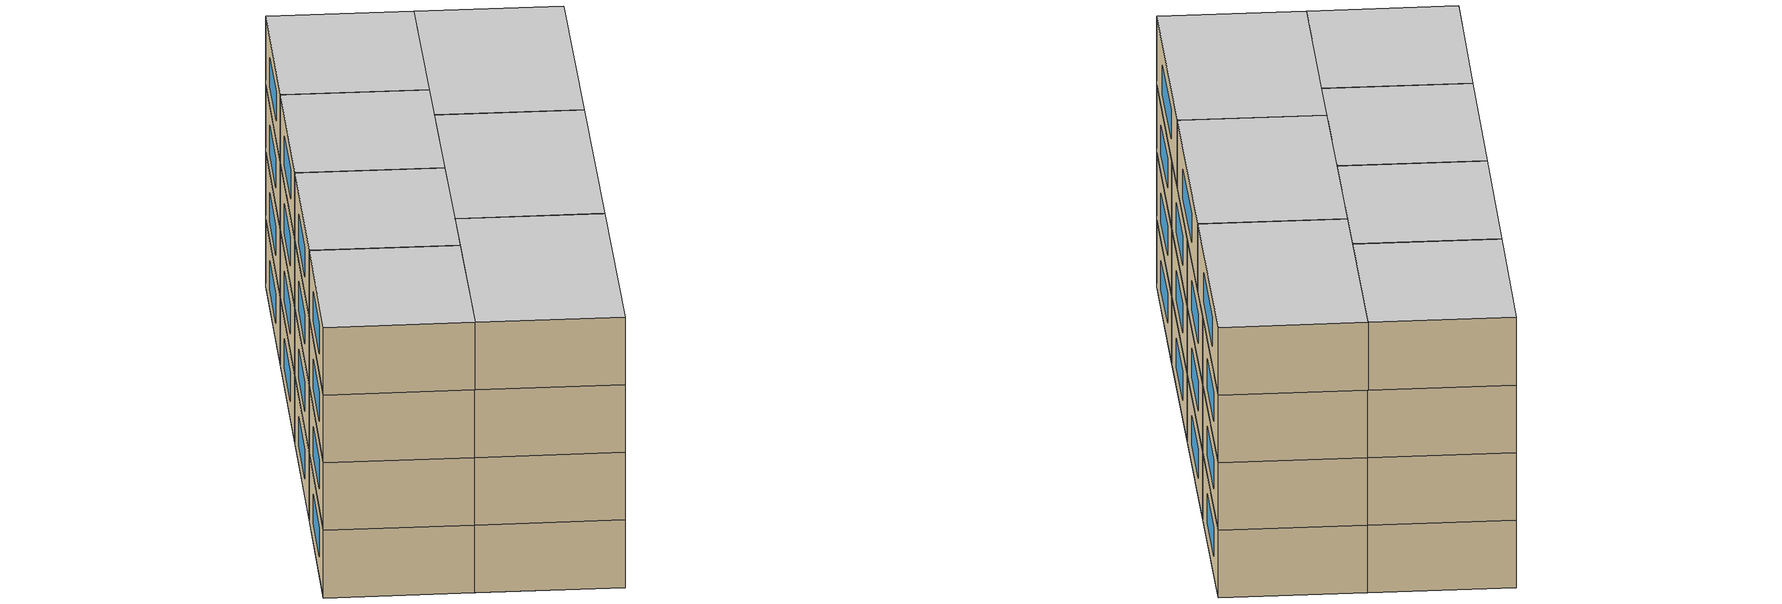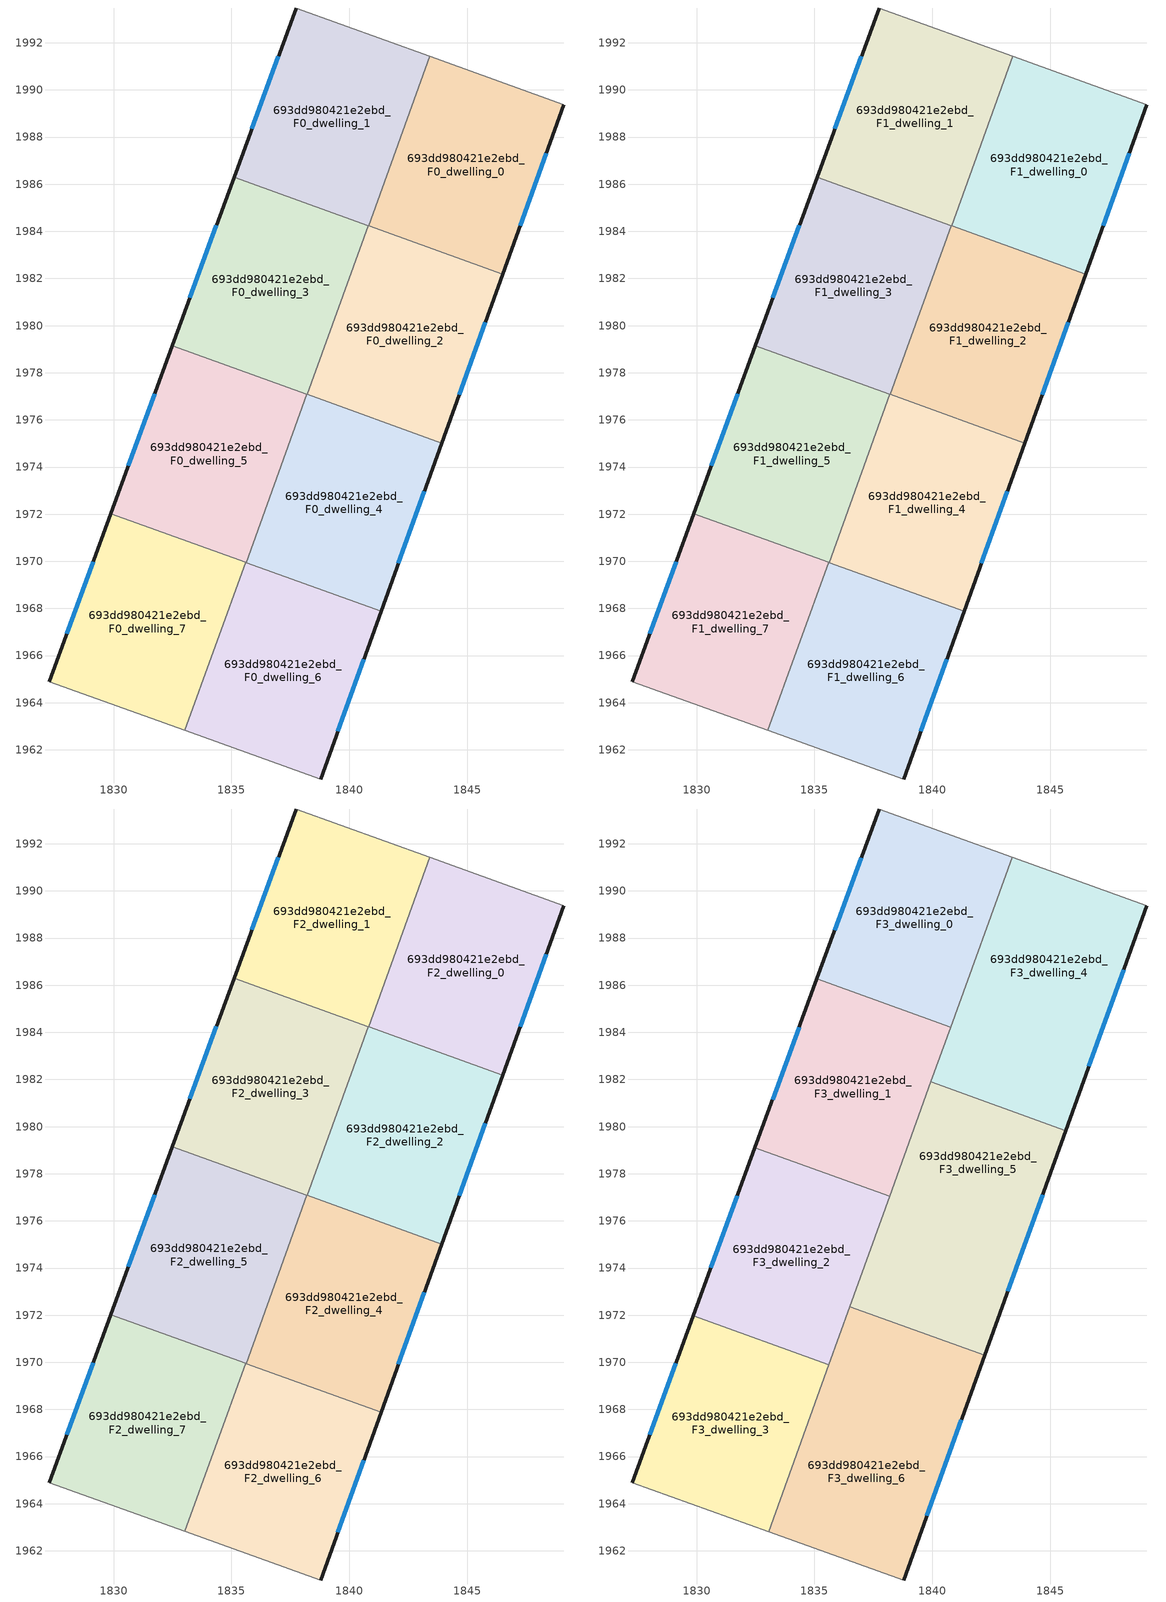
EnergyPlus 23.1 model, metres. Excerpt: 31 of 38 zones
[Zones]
693dd980421e2ebd_F0_dwelling_0
 floor ground (EU_floor_Construction): 1849.11,1989.37 1846.51,1982.18 1840.82,1984.24 1843.42,1991.43 z0
 wall outside (EU_wall_Construction): 1846.51,1982.18 1849.11,1989.37 z0:3
 wall adiabatic (EU_wall_Construction): 1849.11,1989.37 1843.42,1991.43 z0:3
 wall to 693dd980421e2ebd_F0_dwelling_1 (EU_wall_Construction): 1843.42,1991.43 1840.82,1984.24 z0:3
 wall to 693dd980421e2ebd_F0_dwelling_2 (EU_wall_Construction): 1840.82,1984.24 1846.51,1982.18 z0:3
 window (EU_Window_Construction): 1847.26,1984.24 1848.37,1987.32 z0.86:2.14
693dd980421e2ebd_F0_dwelling_1
 floor ground (EU_floor_Construction): 1843.42,1991.43 1840.82,1984.24 1835.11,1986.3 1837.74,1993.48 z0
 wall outside (EU_wall_Construction): 1837.74,1993.48 1835.11,1986.3 z0:3
 wall adiabatic (EU_wall_Construction): 1843.42,1991.43 1837.74,1993.48 z0:3
 wall to 693dd980421e2ebd_F0_dwelling_3 (EU_wall_Construction): 1835.11,1986.3 1840.8,1984.25 z0:3
 wall to 693dd980421e2ebd_F0_dwelling_2 (EU_wall_Construction): 1840.8,1984.25 1840.82,1984.24 z0:3
 window (EU_Window_Construction): 1836.99,1991.43 1835.86,1988.35 z0.86:2.14
693dd980421e2ebd_F0_dwelling_2
 floor ground (EU_floor_Construction): 1846.51,1982.18 1843.93,1975.02 1838.22,1977.08 1840.8,1984.25 z0
 wall outside (EU_wall_Construction): 1843.93,1975.02 1846.51,1982.18 z0:3
 wall to 693dd980421e2ebd_F0_dwelling_3 (EU_wall_Construction): 1840.8,1984.25 1838.22,1977.08 z0:3
 wall to 693dd980421e2ebd_F0_dwelling_4 (EU_wall_Construction): 1838.22,1977.08 1843.93,1975.02 z0:3
 window (EU_Window_Construction): 1844.67,1977.07 1845.78,1980.14 z0.86:2.14
693dd980421e2ebd_F0_dwelling_3
 floor ground (EU_floor_Construction): 1840.8,1984.25 1838.22,1977.08 1832.49,1979.15 1835.11,1986.3 z0
 wall outside (EU_wall_Construction): 1835.11,1986.3 1832.49,1979.15 z0:3
 wall to 693dd980421e2ebd_F0_dwelling_5 (EU_wall_Construction): 1832.49,1979.15 1838.2,1977.09 z0:3
 wall to 693dd980421e2ebd_F0_dwelling_4 (EU_wall_Construction): 1838.2,1977.09 1838.22,1977.08 z0:3
 window (EU_Window_Construction): 1834.36,1984.26 1833.24,1981.19 z0.86:2.14
693dd980421e2ebd_F0_dwelling_4
 floor ground (EU_floor_Construction): 1843.93,1975.02 1841.35,1967.88 1835.62,1969.94 1838.2,1977.09 z0
 wall outside (EU_wall_Construction): 1841.35,1967.88 1843.93,1975.02 z0:3
 wall to 693dd980421e2ebd_F0_dwelling_5 (EU_wall_Construction): 1838.2,1977.09 1835.62,1969.94 z0:3
 wall to 693dd980421e2ebd_F0_dwelling_6 (EU_wall_Construction): 1835.62,1969.94 1841.35,1967.88 z0:3
 window (EU_Window_Construction): 1842.09,1969.92 1843.19,1972.98 z0.86:2.14
693dd980421e2ebd_F0_dwelling_5
 floor ground (EU_floor_Construction): 1838.2,1977.09 1835.62,1969.94 1829.88,1972.01 1832.49,1979.15 z0
 wall outside (EU_wall_Construction): 1832.49,1979.15 1829.88,1972.01 z0:3
 wall to 693dd980421e2ebd_F0_dwelling_7 (EU_wall_Construction): 1829.88,1972.01 1835.6,1969.95 z0:3
 wall to 693dd980421e2ebd_F0_dwelling_6 (EU_wall_Construction): 1835.6,1969.95 1835.62,1969.94 z0:3
 window (EU_Window_Construction): 1831.74,1977.11 1830.62,1974.05 z0.86:2.14
693dd980421e2ebd_F0_dwelling_6
 floor ground (EU_floor_Construction): 1841.35,1967.88 1838.78,1960.76 1833.03,1962.83 1835.6,1969.95 z0
 wall outside (EU_wall_Construction): 1838.78,1960.76 1841.35,1967.88 z0:3
 wall adiabatic (EU_wall_Construction): 1833.03,1962.83 1838.78,1960.76 z0:3
 wall to 693dd980421e2ebd_F0_dwelling_7 (EU_wall_Construction): 1835.6,1969.95 1833.03,1962.83 z0:3
 window (EU_Window_Construction): 1839.52,1962.79 1840.62,1965.84 z0.86:2.14
693dd980421e2ebd_F0_dwelling_7
 floor ground (EU_floor_Construction): 1835.6,1969.95 1833.03,1962.83 1827.27,1964.9 1829.88,1972.01 z0
 wall outside (EU_wall_Construction): 1829.88,1972.01 1827.27,1964.9 z0:3
 wall adiabatic (EU_wall_Construction): 1827.27,1964.9 1833.03,1962.83 z0:3
 window (EU_Window_Construction): 1829.13,1969.98 1828.01,1966.93 z0.86:2.14
693dd980421e2ebd_F1_dwelling_0
 floor to 693dd980421e2ebd_F0_dwelling_0 (EU_floor_Construction): 1849.11,1989.37 1846.51,1982.18 1840.82,1984.24 1843.42,1991.43 z3
 wall outside (EU_wall_Construction): 1846.51,1982.18 1849.11,1989.37 z3:6
 wall adiabatic (EU_wall_Construction): 1849.11,1989.37 1843.42,1991.43 z3:6
 wall to 693dd980421e2ebd_F1_dwelling_1 (EU_wall_Construction): 1843.42,1991.43 1840.82,1984.24 z3:6
 wall to 693dd980421e2ebd_F1_dwelling_2 (EU_wall_Construction): 1840.82,1984.24 1846.51,1982.18 z3:6
 window (EU_Window_Construction): 1847.26,1984.24 1848.37,1987.32 z3.86:5.14
693dd980421e2ebd_F1_dwelling_1
 floor to 693dd980421e2ebd_F0_dwelling_1 (EU_floor_Construction): 1843.42,1991.43 1840.82,1984.24 1835.11,1986.3 1837.74,1993.48 z3
 wall outside (EU_wall_Construction): 1837.74,1993.48 1835.11,1986.3 z3:6
 wall adiabatic (EU_wall_Construction): 1843.42,1991.43 1837.74,1993.48 z3:6
 wall to 693dd980421e2ebd_F1_dwelling_3 (EU_wall_Construction): 1835.11,1986.3 1840.8,1984.25 z3:6
 wall to 693dd980421e2ebd_F1_dwelling_2 (EU_wall_Construction): 1840.8,1984.25 1840.82,1984.24 z3:6
 window (EU_Window_Construction): 1836.99,1991.43 1835.86,1988.35 z3.86:5.14
693dd980421e2ebd_F1_dwelling_2
 floor to 693dd980421e2ebd_F0_dwelling_2 (EU_floor_Construction): 1846.51,1982.18 1843.93,1975.02 1838.22,1977.08 1840.8,1984.25 z3
 wall outside (EU_wall_Construction): 1843.93,1975.02 1846.51,1982.18 z3:6
 wall to 693dd980421e2ebd_F1_dwelling_3 (EU_wall_Construction): 1840.8,1984.25 1838.22,1977.08 z3:6
 wall to 693dd980421e2ebd_F1_dwelling_4 (EU_wall_Construction): 1838.22,1977.08 1843.93,1975.02 z3:6
 window (EU_Window_Construction): 1844.67,1977.07 1845.78,1980.14 z3.86:5.14
693dd980421e2ebd_F1_dwelling_3
 floor to 693dd980421e2ebd_F0_dwelling_3 (EU_floor_Construction): 1840.8,1984.25 1838.22,1977.08 1832.49,1979.15 1835.11,1986.3 z3
 wall outside (EU_wall_Construction): 1835.11,1986.3 1832.49,1979.15 z3:6
 wall to 693dd980421e2ebd_F1_dwelling_5 (EU_wall_Construction): 1832.49,1979.15 1838.2,1977.09 z3:6
 wall to 693dd980421e2ebd_F1_dwelling_4 (EU_wall_Construction): 1838.2,1977.09 1838.22,1977.08 z3:6
 window (EU_Window_Construction): 1834.36,1984.26 1833.24,1981.19 z3.86:5.14
693dd980421e2ebd_F1_dwelling_4
 floor to 693dd980421e2ebd_F0_dwelling_4 (EU_floor_Construction): 1843.93,1975.02 1841.35,1967.88 1835.62,1969.94 1838.2,1977.09 z3
 wall outside (EU_wall_Construction): 1841.35,1967.88 1843.93,1975.02 z3:6
 wall to 693dd980421e2ebd_F1_dwelling_5 (EU_wall_Construction): 1838.2,1977.09 1835.62,1969.94 z3:6
 wall to 693dd980421e2ebd_F1_dwelling_6 (EU_wall_Construction): 1835.62,1969.94 1841.35,1967.88 z3:6
 window (EU_Window_Construction): 1842.09,1969.92 1843.19,1972.98 z3.86:5.14
693dd980421e2ebd_F1_dwelling_5
 floor to 693dd980421e2ebd_F0_dwelling_5 (EU_floor_Construction): 1838.2,1977.09 1835.62,1969.94 1829.88,1972.01 1832.49,1979.15 z3
 wall outside (EU_wall_Construction): 1832.49,1979.15 1829.88,1972.01 z3:6
 wall to 693dd980421e2ebd_F1_dwelling_7 (EU_wall_Construction): 1829.88,1972.01 1835.6,1969.95 z3:6
 wall to 693dd980421e2ebd_F1_dwelling_6 (EU_wall_Construction): 1835.6,1969.95 1835.62,1969.94 z3:6
 window (EU_Window_Construction): 1831.74,1977.11 1830.62,1974.05 z3.86:5.14
693dd980421e2ebd_F1_dwelling_6
 floor to 693dd980421e2ebd_F0_dwelling_6 (EU_floor_Construction): 1841.35,1967.88 1838.78,1960.76 1833.03,1962.83 1835.6,1969.95 z3
 wall outside (EU_wall_Construction): 1838.78,1960.76 1841.35,1967.88 z3:6
 wall adiabatic (EU_wall_Construction): 1833.03,1962.83 1838.78,1960.76 z3:6
 wall to 693dd980421e2ebd_F1_dwelling_7 (EU_wall_Construction): 1835.6,1969.95 1833.03,1962.83 z3:6
 window (EU_Window_Construction): 1839.52,1962.79 1840.62,1965.84 z3.86:5.14
693dd980421e2ebd_F1_dwelling_7
 floor to 693dd980421e2ebd_F0_dwelling_7 (EU_floor_Construction): 1835.6,1969.95 1833.03,1962.83 1827.27,1964.9 1829.88,1972.01 z3
 wall outside (EU_wall_Construction): 1829.88,1972.01 1827.27,1964.9 z3:6
 wall adiabatic (EU_wall_Construction): 1827.27,1964.9 1833.03,1962.83 z3:6
 window (EU_Window_Construction): 1829.13,1969.98 1828.01,1966.93 z3.86:5.14
693dd980421e2ebd_F2_dwelling_0
 floor to 693dd980421e2ebd_F1_dwelling_0 (EU_floor_Construction): 1849.11,1989.37 1846.51,1982.18 1840.82,1984.24 1843.42,1991.43 z6
 wall outside (EU_wall_Construction): 1846.51,1982.18 1849.11,1989.37 z6:9
 wall adiabatic (EU_wall_Construction): 1849.11,1989.37 1843.42,1991.43 z6:9
 wall to 693dd980421e2ebd_F2_dwelling_1 (EU_wall_Construction): 1843.42,1991.43 1840.82,1984.24 z6:9
 wall to 693dd980421e2ebd_F2_dwelling_2 (EU_wall_Construction): 1840.82,1984.24 1846.51,1982.18 z6:9
 window (EU_Window_Construction): 1847.26,1984.24 1848.37,1987.32 z6.86:8.14
693dd980421e2ebd_F2_dwelling_1
 floor to 693dd980421e2ebd_F1_dwelling_1 (EU_floor_Construction): 1843.42,1991.43 1840.82,1984.24 1835.11,1986.3 1837.74,1993.48 z6
 wall outside (EU_wall_Construction): 1837.74,1993.48 1835.11,1986.3 z6:9
 wall adiabatic (EU_wall_Construction): 1843.42,1991.43 1837.74,1993.48 z6:9
 wall to 693dd980421e2ebd_F2_dwelling_3 (EU_wall_Construction): 1835.11,1986.3 1840.8,1984.25 z6:9
 wall to 693dd980421e2ebd_F2_dwelling_2 (EU_wall_Construction): 1840.8,1984.25 1840.82,1984.24 z6:9
 window (EU_Window_Construction): 1836.99,1991.43 1835.86,1988.35 z6.86:8.14
693dd980421e2ebd_F2_dwelling_2
 floor to 693dd980421e2ebd_F1_dwelling_2 (EU_floor_Construction): 1846.51,1982.18 1843.93,1975.02 1838.22,1977.08 1840.8,1984.25 z6
 wall outside (EU_wall_Construction): 1843.93,1975.02 1846.51,1982.18 z6:9
 wall to 693dd980421e2ebd_F2_dwelling_3 (EU_wall_Construction): 1840.8,1984.25 1838.22,1977.08 z6:9
 wall to 693dd980421e2ebd_F2_dwelling_4 (EU_wall_Construction): 1838.22,1977.08 1843.93,1975.02 z6:9
 window (EU_Window_Construction): 1844.67,1977.07 1845.78,1980.14 z6.86:8.14
 ceiling adiabatic (EU_roof_Construction): 1843.93,1975.02 1845.67,1979.84 1839.96,1981.9 1838.22,1977.08 z9
693dd980421e2ebd_F2_dwelling_3
 floor to 693dd980421e2ebd_F1_dwelling_3 (EU_floor_Construction): 1840.8,1984.25 1838.22,1977.08 1832.49,1979.15 1835.11,1986.3 z6
 wall outside (EU_wall_Construction): 1835.11,1986.3 1832.49,1979.15 z6:9
 wall to 693dd980421e2ebd_F2_dwelling_5 (EU_wall_Construction): 1832.49,1979.15 1838.2,1977.09 z6:9
 wall to 693dd980421e2ebd_F2_dwelling_4 (EU_wall_Construction): 1838.2,1977.09 1838.22,1977.08 z6:9
 window (EU_Window_Construction): 1834.36,1984.26 1833.24,1981.19 z6.86:8.14
693dd980421e2ebd_F2_dwelling_4
 floor to 693dd980421e2ebd_F1_dwelling_4 (EU_floor_Construction): 1843.93,1975.02 1841.35,1967.88 1835.62,1969.94 1838.2,1977.09 z6
 wall outside (EU_wall_Construction): 1841.35,1967.88 1843.93,1975.02 z6:9
 wall to 693dd980421e2ebd_F2_dwelling_5 (EU_wall_Construction): 1838.2,1977.09 1835.62,1969.94 z6:9
 wall to 693dd980421e2ebd_F2_dwelling_6 (EU_wall_Construction): 1835.62,1969.94 1841.35,1967.88 z6:9
 window (EU_Window_Construction): 1842.09,1969.92 1843.19,1972.98 z6.86:8.14
693dd980421e2ebd_F2_dwelling_5
 floor to 693dd980421e2ebd_F1_dwelling_5 (EU_floor_Construction): 1838.2,1977.09 1835.62,1969.94 1829.88,1972.01 1832.49,1979.15 z6
 wall outside (EU_wall_Construction): 1832.49,1979.15 1829.88,1972.01 z6:9
 wall to 693dd980421e2ebd_F2_dwelling_7 (EU_wall_Construction): 1829.88,1972.01 1835.6,1969.95 z6:9
 wall to 693dd980421e2ebd_F2_dwelling_6 (EU_wall_Construction): 1835.6,1969.95 1835.62,1969.94 z6:9
 window (EU_Window_Construction): 1831.74,1977.11 1830.62,1974.05 z6.86:8.14
693dd980421e2ebd_F2_dwelling_6
 floor to 693dd980421e2ebd_F1_dwelling_6 (EU_floor_Construction): 1841.35,1967.88 1838.78,1960.76 1833.03,1962.83 1835.6,1969.95 z6
 wall outside (EU_wall_Construction): 1838.78,1960.76 1841.35,1967.88 z6:9
 wall adiabatic (EU_wall_Construction): 1833.03,1962.83 1838.78,1960.76 z6:9
 wall to 693dd980421e2ebd_F2_dwelling_7 (EU_wall_Construction): 1835.6,1969.95 1833.03,1962.83 z6:9
 window (EU_Window_Construction): 1839.52,1962.79 1840.62,1965.84 z6.86:8.14
693dd980421e2ebd_F2_dwelling_7
 floor to 693dd980421e2ebd_F1_dwelling_7 (EU_floor_Construction): 1835.6,1969.95 1833.03,1962.83 1827.27,1964.9 1829.88,1972.01 z6
 wall outside (EU_wall_Construction): 1829.88,1972.01 1827.27,1964.9 z6:9
 wall adiabatic (EU_wall_Construction): 1827.27,1964.9 1833.03,1962.83 z6:9
 window (EU_Window_Construction): 1829.13,1969.98 1828.01,1966.93 z6.86:8.14
693dd980421e2ebd_F3_dwelling_0
 floor to 693dd980421e2ebd_F2_dwelling_1 (EU_floor_Construction): 1843.39,1991.44 1840.79,1984.25 1835.11,1986.3 1837.74,1993.48 z9
 floor to 693dd980421e2ebd_F2_dwelling_3 (EU_floor_Construction): 1840.79,1984.25 1840.78,1984.21 1835.1,1986.26 1835.11,1986.3 z9
 wall outside (EU_wall_Construction): 1837.74,1993.48 1835.1,1986.26 z9:12
 wall adiabatic (EU_wall_Construction): 1843.39,1991.44 1837.74,1993.48 z9:12
 wall to 693dd980421e2ebd_F3_dwelling_1 (EU_wall_Construction): 1835.1,1986.26 1840.78,1984.21 z9:12
 wall to 693dd980421e2ebd_F3_dwelling_4 (EU_wall_Construction): 1840.78,1984.21 1843.39,1991.44 z9:12
 window (EU_Window_Construction): 1836.99,1991.42 1835.85,1988.33 z9.86:11.14
 ceiling to 693dd980421e2ebd_F4_dwelling_0 (EU_floor_Construction): 1840.78,1984.21 1843.39,1991.44 1837.74,1993.48 1835.1,1986.26 z12
693dd980421e2ebd_F3_dwelling_1
 floor to 693dd980421e2ebd_F2_dwelling_3 (EU_floor_Construction): 1840.78,1984.21 1838.21,1977.08 1832.49,1979.15 1835.1,1986.26 z9
 floor to 693dd980421e2ebd_F2_dwelling_5 (EU_floor_Construction): 1838.2,1977.09 1838.18,1977.04 1832.47,1979.1 1832.49,1979.15 z9
 wall outside (EU_wall_Construction): 1835.1,1986.26 1832.47,1979.1 z9:12
 wall to 693dd980421e2ebd_F3_dwelling_2 (EU_wall_Construction): 1832.47,1979.1 1838.19,1977.04 z9:12
 wall to 693dd980421e2ebd_F3_dwelling_5 (EU_wall_Construction): 1838.19,1977.04 1839.95,1981.9 z9:12
 wall to 693dd980421e2ebd_F3_dwelling_4 (EU_wall_Construction): 1839.95,1981.9 1840.78,1984.21 z9:12
 window (EU_Window_Construction): 1834.35,1984.22 1833.22,1981.15 z9.86:11.14
 ceiling to 693dd980421e2ebd_F4_dwelling_1 (EU_floor_Construction): 1838.19,1977.04 1840.78,1984.21 1835.1,1986.26 1832.47,1979.1 z12
693dd980421e2ebd_F3_dwelling_2
 floor to 693dd980421e2ebd_F2_dwelling_5 (EU_floor_Construction): 1838.18,1977.04 1835.62,1969.94 1829.88,1972.01 1832.47,1979.1 z9
 floor to 693dd980421e2ebd_F2_dwelling_7 (EU_floor_Construction): 1835.6,1969.95 1835.59,1969.91 1829.86,1971.98 1829.88,1972.01 z9
 floor to 693dd980421e2ebd_F2_dwelling_4 (EU_floor_Construction): 1838.18,1977.04 1836.28,1971.74 1835.62,1969.94 z9
 wall outside (EU_wall_Construction): 1832.47,1979.1 1829.86,1971.98 z9:12
 wall to 693dd980421e2ebd_F3_dwelling_3 (EU_wall_Construction): 1829.86,1971.98 1835.62,1969.9 z9:12
 wall to 693dd980421e2ebd_F3_dwelling_6 (EU_wall_Construction): 1835.62,1969.9 1836.5,1972.36 z9:12
 wall to 693dd980421e2ebd_F3_dwelling_5 (EU_wall_Construction): 1836.5,1972.36 1838.19,1977.04 z9:12
 window (EU_Window_Construction): 1831.73,1977.06 1830.61,1974.01 z9.86:11.14
 ceiling to 693dd980421e2ebd_F4_dwelling_2 (EU_floor_Construction): 1835.62,1969.9 1838.19,1977.04 1832.47,1979.1 1829.86,1971.98 z12
693dd980421e2ebd_F3_dwelling_3
 floor to 693dd980421e2ebd_F2_dwelling_7 (EU_floor_Construction): 1835.59,1969.91 1833.03,1962.83 1827.27,1964.9 1829.86,1971.98 z9
 floor to 693dd980421e2ebd_F2_dwelling_6 (EU_floor_Construction): 1835.62,1969.9 1833.06,1962.82 1833.03,1962.83 1835.59,1969.91 z9
 wall outside (EU_wall_Construction): 1829.86,1971.98 1827.27,1964.9 z9:12
 wall adiabatic (EU_wall_Construction): 1827.27,1964.9 1833.06,1962.82 z9:12
 wall to 693dd980421e2ebd_F3_dwelling_6 (EU_wall_Construction): 1833.06,1962.82 1835.62,1969.9 z9:12
 window (EU_Window_Construction): 1829.12,1969.96 1828.01,1966.92 z9.86:11.14
 ceiling to 693dd980421e2ebd_F4_dwelling_3 (EU_floor_Construction): 1833.06,1962.82 1835.62,1969.9 1829.86,1971.98 1827.27,1964.9 z12
693dd980421e2ebd_F3_dwelling_4
 floor outside (EU_floor_Construction): 1843.39,1991.44 1839.96,1981.9 1839.95,1981.9 z9
 floor to 693dd980421e2ebd_F2_dwelling_0 (EU_floor_Construction): 1849.11,1989.37 1846.51,1982.19 1840.82,1984.24 1843.42,1991.43 z9
 floor to 693dd980421e2ebd_F2_dwelling_2 (EU_floor_Construction): 1846.51,1982.19 1845.67,1979.84 1839.96,1981.9 1840.8,1984.25 z9
 floor to 693dd980421e2ebd_F2_dwelling_1 (EU_floor_Construction): 1843.42,1991.43 1840.82,1984.24 1840.8,1984.25 1843.39,1991.44 z9
 wall outside (EU_wall_Construction): 1845.67,1979.83 1849.11,1989.37 z9:12
 wall adiabatic (EU_wall_Construction): 1849.11,1989.37 1843.39,1991.44 z9:12
 wall to 693dd980421e2ebd_F3_dwelling_5 (EU_wall_Construction): 1839.95,1981.9 1845.67,1979.83 z9:12
 window (EU_Window_Construction): 1846.65,1982.56 1848.12,1986.65 z9.86:11.14
 ceiling to 693dd980421e2ebd_F4_dwelling_4 (EU_floor_Construction): 1845.67,1979.83 1849.11,1989.37 1843.39,1991.44 1839.95,1981.9 z12
693dd980421e2ebd_F3_dwelling_5
 floor to 693dd980421e2ebd_F2_dwelling_4 (EU_floor_Construction): 1843.93,1975.02 1842.22,1970.3 1836.5,1972.36 1838.21,1977.08 z9
 floor to 693dd980421e2ebd_F2_dwelling_3 (EU_floor_Construction): 1839.95,1981.9 1838.22,1977.08 1838.21,1977.08 z9
 floor adiabatic (EU_floor_Construction): 1845.67,1979.83 1843.93,1975.02 1838.22,1977.08 1839.95,1981.9 z9
 wall outside (EU_wall_Construction): 1842.22,1970.3 1845.67,1979.83 z9:12
 wall to 693dd980421e2ebd_F3_dwelling_6 (EU_wall_Construction): 1836.5,1972.36 1842.22,1970.3 z9:12
 window (EU_Window_Construction): 1843.21,1973.02 1844.68,1977.11 z9.86:11.14
 ceiling to 693dd980421e2ebd_F4_dwelling_5 (EU_floor_Construction): 1842.22,1970.3 1845.67,1979.83 1839.95,1981.9 1836.5,1972.36 z12
693dd980421e2ebd_F3_dwelling_6
 floor to 693dd980421e2ebd_F2_dwelling_4 (EU_floor_Construction): 1842.22,1970.3 1841.35,1967.88 1835.63,1969.94 1836.5,1972.36 z9
 floor to 693dd980421e2ebd_F2_dwelling_6 (EU_floor_Construction): 1841.35,1967.88 1838.78,1960.76 1833.06,1962.82 1835.63,1969.94 z9
 wall outside (EU_wall_Construction): 1838.78,1960.76 1842.22,1970.3 z9:12
 wall adiabatic (EU_wall_Construction): 1833.06,1962.82 1838.78,1960.76 z9:12
 window (EU_Window_Construction): 1839.77,1963.49 1841.24,1967.57 z9.86:11.14
 ceiling to 693dd980421e2ebd_F4_dwelling_6 (EU_floor_Construction): 1838.78,1960.76 1842.22,1970.3 1836.5,1972.36 1833.06,1962.82 z12
shading: 1827.37,1964.86 1838.78,1960.76 z0:12
[Building]
EU S2 Campaign: North Axis=0; Terrain=City; Solar Distribution=FullExterior
[Site:Location]
Helsinki-Vantaa.AP: Latitude=60.317; Longitude=24.963; Time Zone=2; Elevation=54.6
[SizingPeriod:WeatherFileDays]
AnnualSizingPeriod: Begin Month=1; Begin Day of Month=1; End Month=12; End Day of Month=31; Day of Week for Start Day=Monday; Use Weather File Daylight Saving Period=No; Use Weather File Rain and Snow Indicators=No
[MATERIAL]
EU_InternalMass_Material: Roughness=MediumRough; Thickness=0.1; Conductivity=1; Density=1800; Specific Heat=900; Thermal Absorptance=0.9; Solar Absorptance=0.7; Visible Absorptance=0.7
[MATERIAL:NOMASS] Roughness=MediumRough; Thermal Absorptance=0.9; Solar Absorptance=0.7; Visible Absorptance=0.7
Name | Thermal Resistance
EU_wall_NoMass | 1.10183
EU_roof_NoMass; EU_floor_NoMass | 1.70606
[WINDOWMATERIAL:SIMPLEGLAZINGSYSTEM]
EU_Window_SimpleGlazing: UFactor=3.11035; Solar Heat Gain Coefficient=0.8; Visible Transmittance=0.8
[CONSTRUCTION]
EU_wall_Construction: EU_wall_NoMass
EU_roof_Construction: EU_roof_NoMass
EU_floor_Construction: EU_floor_NoMass
EU_Window_Construction: EU_Window_SimpleGlazing
EU_InternalMass_Construction: EU_InternalMass_Material
[ZONE] Type=1; Multiplier=1; Ceiling Height=autocalculate; Floor Area=autocalculate; Part of Total Floor Area=Yes
Name | Volume
693dd980421e2ebd_F0_dwelling_0; 693dd980421e2ebd_F1_dwelling_0; 693dd980421e2ebd_F2_dwelling_0 | 138.755
693dd980421e2ebd_F3_dwelling_0; 693dd980421e2ebd_F0_dwelling_1; 693dd980421e2ebd_F1_dwelling_1; 693dd980421e2ebd_F2_dwelling_1; 693dd980421e2ebd_F0_dwelling_4; 693dd980421e2ebd_F1_dwelling_4; 693dd980421e2ebd_F2_dwelling_4 | 138.757
693dd980421e2ebd_F3_dwelling_1 | 138.762
693dd980421e2ebd_F0_dwelling_2; 693dd980421e2ebd_F1_dwelling_2; 693dd980421e2ebd_F2_dwelling_2 | 138.748
693dd980421e2ebd_F3_dwelling_2 | 138.732
693dd980421e2ebd_F0_dwelling_3; 693dd980421e2ebd_F1_dwelling_3; 693dd980421e2ebd_F2_dwelling_3 | 138.756
693dd980421e2ebd_F3_dwelling_3 | 138.758
693dd980421e2ebd_F3_dwelling_4 | 185.016
693dd980421e2ebd_F0_dwelling_5; 693dd980421e2ebd_F1_dwelling_5; 693dd980421e2ebd_F2_dwelling_5 | 138.744
693dd980421e2ebd_F3_dwelling_5 | 185.002
693dd980421e2ebd_F0_dwelling_6; 693dd980421e2ebd_F1_dwelling_6; 693dd980421e2ebd_F2_dwelling_6 | 138.771
693dd980421e2ebd_F3_dwelling_6 | 184.988
693dd980421e2ebd_F0_dwelling_7; 693dd980421e2ebd_F1_dwelling_7; 693dd980421e2ebd_F2_dwelling_7 | 138.742
[INTERNALMASS] Construction=EU_InternalMass_Construction
Name | Zone or ZoneList | Surface Area
693dd980421e2ebd_F0_dwelling_0_EU_InternalMass | 693dd980421e2ebd_F0_dwelling_0 | 46.2517
693dd980421e2ebd_F0_dwelling_1_EU_InternalMass | 693dd980421e2ebd_F0_dwelling_1 | 46.2531
693dd980421e2ebd_F0_dwelling_2_EU_InternalMass | 693dd980421e2ebd_F0_dwelling_2 | 46.2495
693dd980421e2ebd_F0_dwelling_3_EU_InternalMass | 693dd980421e2ebd_F0_dwelling_3 | 46.2516
693dd980421e2ebd_F0_dwelling_4_EU_InternalMass | 693dd980421e2ebd_F0_dwelling_4 | 46.2506
693dd980421e2ebd_F0_dwelling_5_EU_InternalMass | 693dd980421e2ebd_F0_dwelling_5 | 46.2485
693dd980421e2ebd_F0_dwelling_6_EU_InternalMass | 693dd980421e2ebd_F0_dwelling_6 | 46.2576
693dd980421e2ebd_F0_dwelling_7_EU_InternalMass | 693dd980421e2ebd_F0_dwelling_7 | 46.2473
693dd980421e2ebd_F1_dwelling_0_EU_InternalMass | 693dd980421e2ebd_F1_dwelling_0 | 46.2517
693dd980421e2ebd_F1_dwelling_1_EU_InternalMass | 693dd980421e2ebd_F1_dwelling_1 | 46.2531
693dd980421e2ebd_F1_dwelling_2_EU_InternalMass | 693dd980421e2ebd_F1_dwelling_2 | 46.2495
693dd980421e2ebd_F1_dwelling_3_EU_InternalMass | 693dd980421e2ebd_F1_dwelling_3 | 46.2516
693dd980421e2ebd_F1_dwelling_4_EU_InternalMass | 693dd980421e2ebd_F1_dwelling_4 | 46.2506
693dd980421e2ebd_F1_dwelling_5_EU_InternalMass | 693dd980421e2ebd_F1_dwelling_5 | 46.2485
693dd980421e2ebd_F1_dwelling_6_EU_InternalMass | 693dd980421e2ebd_F1_dwelling_6 | 46.2576
693dd980421e2ebd_F1_dwelling_7_EU_InternalMass | 693dd980421e2ebd_F1_dwelling_7 | 46.2473
693dd980421e2ebd_F2_dwelling_0_EU_InternalMass | 693dd980421e2ebd_F2_dwelling_0 | 46.2517
693dd980421e2ebd_F2_dwelling_1_EU_InternalMass | 693dd980421e2ebd_F2_dwelling_1 | 46.2531
693dd980421e2ebd_F2_dwelling_2_EU_InternalMass | 693dd980421e2ebd_F2_dwelling_2 | 46.2495
693dd980421e2ebd_F2_dwelling_3_EU_InternalMass | 693dd980421e2ebd_F2_dwelling_3 | 46.2516
693dd980421e2ebd_F2_dwelling_4_EU_InternalMass | 693dd980421e2ebd_F2_dwelling_4 | 46.2506
693dd980421e2ebd_F2_dwelling_5_EU_InternalMass | 693dd980421e2ebd_F2_dwelling_5 | 46.2485
693dd980421e2ebd_F2_dwelling_6_EU_InternalMass | 693dd980421e2ebd_F2_dwelling_6 | 46.2576
693dd980421e2ebd_F2_dwelling_7_EU_InternalMass | 693dd980421e2ebd_F2_dwelling_7 | 46.2473
693dd980421e2ebd_F3_dwelling_0_EU_InternalMass | 693dd980421e2ebd_F3_dwelling_0 | 46.2524
693dd980421e2ebd_F3_dwelling_1_EU_InternalMass | 693dd980421e2ebd_F3_dwelling_1 | 46.2538
693dd980421e2ebd_F3_dwelling_2_EU_InternalMass | 693dd980421e2ebd_F3_dwelling_2 | 46.2443
693dd980421e2ebd_F3_dwelling_3_EU_InternalMass | 693dd980421e2ebd_F3_dwelling_3 | 46.2527
693dd980421e2ebd_F3_dwelling_4_EU_InternalMass | 693dd980421e2ebd_F3_dwelling_4 | 61.6719
693dd980421e2ebd_F3_dwelling_5_EU_InternalMass | 693dd980421e2ebd_F3_dwelling_5 | 61.6674
693dd980421e2ebd_F3_dwelling_6_EU_InternalMass | 693dd980421e2ebd_F3_dwelling_6 | 61.6623
[OTHEREQUIPMENT] Fuel Type=Electricity; Design Level Calculation Method=Watts/Area; Power per Zone Floor Area=1; Fraction Latent=0; Fraction Radiant=0; Fraction Lost=0; Carbon Dioxide Generation Rate=0; EndUse Subcategory=EU_Step8_InternalGains
Name | Zone or ZoneList or Space or SpaceList | Schedule
EU_Step8_InternalGain_693dd980421e2ebd_F0_dwelling_0_f000 | 693dd980421e2ebd_F0_dwelling_0 | EU_Step8_GainSchedule_693dd980421e2ebd_F0_dwelling_0_f000
EU_Step8_InternalGain_693dd980421e2ebd_F0_dwelling_1_f000 | 693dd980421e2ebd_F0_dwelling_1 | EU_Step8_GainSchedule_693dd980421e2ebd_F0_dwelling_1_f000
EU_Step8_InternalGain_693dd980421e2ebd_F0_dwelling_2_f000 | 693dd980421e2ebd_F0_dwelling_2 | EU_Step8_GainSchedule_693dd980421e2ebd_F0_dwelling_2_f000
EU_Step8_InternalGain_693dd980421e2ebd_F0_dwelling_3_f000 | 693dd980421e2ebd_F0_dwelling_3 | EU_Step8_GainSchedule_693dd980421e2ebd_F0_dwelling_3_f000
EU_Step8_InternalGain_693dd980421e2ebd_F0_dwelling_4_f000 | 693dd980421e2ebd_F0_dwelling_4 | EU_Step8_GainSchedule_693dd980421e2ebd_F0_dwelling_4_f000
EU_Step8_InternalGain_693dd980421e2ebd_F0_dwelling_5_f000 | 693dd980421e2ebd_F0_dwelling_5 | EU_Step8_GainSchedule_693dd980421e2ebd_F0_dwelling_5_f000
EU_Step8_InternalGain_693dd980421e2ebd_F0_dwelling_6_f000 | 693dd980421e2ebd_F0_dwelling_6 | EU_Step8_GainSchedule_693dd980421e2ebd_F0_dwelling_6_f000
EU_Step8_InternalGain_693dd980421e2ebd_F0_dwelling_7_f000 | 693dd980421e2ebd_F0_dwelling_7 | EU_Step8_GainSchedule_693dd980421e2ebd_F0_dwelling_7_f000
EU_Step8_InternalGain_693dd980421e2ebd_F1_dwelling_0_f000 | 693dd980421e2ebd_F1_dwelling_0 | EU_Step8_GainSchedule_693dd980421e2ebd_F1_dwelling_0_f000
EU_Step8_InternalGain_693dd980421e2ebd_F1_dwelling_1_f000 | 693dd980421e2ebd_F1_dwelling_1 | EU_Step8_GainSchedule_693dd980421e2ebd_F1_dwelling_1_f000
EU_Step8_InternalGain_693dd980421e2ebd_F1_dwelling_2_f000 | 693dd980421e2ebd_F1_dwelling_2 | EU_Step8_GainSchedule_693dd980421e2ebd_F1_dwelling_2_f000
EU_Step8_InternalGain_693dd980421e2ebd_F1_dwelling_3_f000 | 693dd980421e2ebd_F1_dwelling_3 | EU_Step8_GainSchedule_693dd980421e2ebd_F1_dwelling_3_f000
EU_Step8_InternalGain_693dd980421e2ebd_F1_dwelling_4_f000 | 693dd980421e2ebd_F1_dwelling_4 | EU_Step8_GainSchedule_693dd980421e2ebd_F1_dwelling_4_f000
EU_Step8_InternalGain_693dd980421e2ebd_F1_dwelling_5_f000 | 693dd980421e2ebd_F1_dwelling_5 | EU_Step8_GainSchedule_693dd980421e2ebd_F1_dwelling_5_f000
EU_Step8_InternalGain_693dd980421e2ebd_F1_dwelling_6_f000 | 693dd980421e2ebd_F1_dwelling_6 | EU_Step8_GainSchedule_693dd980421e2ebd_F1_dwelling_6_f000
EU_Step8_InternalGain_693dd980421e2ebd_F1_dwelling_7_f000 | 693dd980421e2ebd_F1_dwelling_7 | EU_Step8_GainSchedule_693dd980421e2ebd_F1_dwelling_7_f000
EU_Step8_InternalGain_693dd980421e2ebd_F2_dwelling_0_f000 | 693dd980421e2ebd_F2_dwelling_0 | EU_Step8_GainSchedule_693dd980421e2ebd_F2_dwelling_0_f000
EU_Step8_InternalGain_693dd980421e2ebd_F2_dwelling_1_f000 | 693dd980421e2ebd_F2_dwelling_1 | EU_Step8_GainSchedule_693dd980421e2ebd_F2_dwelling_1_f000
EU_Step8_InternalGain_693dd980421e2ebd_F2_dwelling_2_f000 | 693dd980421e2ebd_F2_dwelling_2 | EU_Step8_GainSchedule_693dd980421e2ebd_F2_dwelling_2_f000
EU_Step8_InternalGain_693dd980421e2ebd_F2_dwelling_3_f000 | 693dd980421e2ebd_F2_dwelling_3 | EU_Step8_GainSchedule_693dd980421e2ebd_F2_dwelling_3_f000
EU_Step8_InternalGain_693dd980421e2ebd_F2_dwelling_4_f000 | 693dd980421e2ebd_F2_dwelling_4 | EU_Step8_GainSchedule_693dd980421e2ebd_F2_dwelling_4_f000
EU_Step8_InternalGain_693dd980421e2ebd_F2_dwelling_5_f000 | 693dd980421e2ebd_F2_dwelling_5 | EU_Step8_GainSchedule_693dd980421e2ebd_F2_dwelling_5_f000
EU_Step8_InternalGain_693dd980421e2ebd_F2_dwelling_6_f000 | 693dd980421e2ebd_F2_dwelling_6 | EU_Step8_GainSchedule_693dd980421e2ebd_F2_dwelling_6_f000
EU_Step8_InternalGain_693dd980421e2ebd_F2_dwelling_7_f000 | 693dd980421e2ebd_F2_dwelling_7 | EU_Step8_GainSchedule_693dd980421e2ebd_F2_dwelling_7_f000
EU_Step8_InternalGain_693dd980421e2ebd_F3_dwelling_0_f000 | 693dd980421e2ebd_F3_dwelling_0 | EU_Step8_GainSchedule_693dd980421e2ebd_F3_dwelling_0_f000
EU_Step8_InternalGain_693dd980421e2ebd_F3_dwelling_1_f000 | 693dd980421e2ebd_F3_dwelling_1 | EU_Step8_GainSchedule_693dd980421e2ebd_F3_dwelling_1_f000
EU_Step8_InternalGain_693dd980421e2ebd_F3_dwelling_2_f000 | 693dd980421e2ebd_F3_dwelling_2 | EU_Step8_GainSchedule_693dd980421e2ebd_F3_dwelling_2_f000
EU_Step8_InternalGain_693dd980421e2ebd_F3_dwelling_3_f000 | 693dd980421e2ebd_F3_dwelling_3 | EU_Step8_GainSchedule_693dd980421e2ebd_F3_dwelling_3_f000
EU_Step8_InternalGain_693dd980421e2ebd_F3_dwelling_4_f000 | 693dd980421e2ebd_F3_dwelling_4 | EU_Step8_GainSchedule_693dd980421e2ebd_F3_dwelling_4_f000
EU_Step8_InternalGain_693dd980421e2ebd_F3_dwelling_5_f000 | 693dd980421e2ebd_F3_dwelling_5 | EU_Step8_GainSchedule_693dd980421e2ebd_F3_dwelling_5_f000
EU_Step8_InternalGain_693dd980421e2ebd_F3_dwelling_6_f000 | 693dd980421e2ebd_F3_dwelling_6 | EU_Step8_GainSchedule_693dd980421e2ebd_F3_dwelling_6_f000
[ZONEVENTILATION:DESIGNFLOWRATE] Schedule=EU_AlwaysOn; Design Flow Rate Calculation Method=AirChanges/Hour; Air Changes per Hour=0.756316; Ventilation Type=Natural; Fan Pressure Rise=0; Fan Total Efficiency=1; Constant Term Coefficient=1; Temperature Term Coefficient=0; Velocity Term Coefficient=0; Velocity Squared Term Coefficient=0; Minimum Indoor Temperature=-100; Maximum Indoor Temperature=100; Delta Temperature=-100; Minimum Outdoor Temperature=-100; Maximum Outdoor Temperature=100; Maximum Wind Speed=40
Name | Zone or ZoneList or Space or SpaceList
EU_ConstantAir_693dd980421e2ebd_F0_dwelling_0 | 693dd980421e2ebd_F0_dwelling_0
EU_ConstantAir_693dd980421e2ebd_F0_dwelling_1 | 693dd980421e2ebd_F0_dwelling_1
EU_ConstantAir_693dd980421e2ebd_F0_dwelling_2 | 693dd980421e2ebd_F0_dwelling_2
EU_ConstantAir_693dd980421e2ebd_F0_dwelling_3 | 693dd980421e2ebd_F0_dwelling_3
EU_ConstantAir_693dd980421e2ebd_F0_dwelling_4 | 693dd980421e2ebd_F0_dwelling_4
EU_ConstantAir_693dd980421e2ebd_F0_dwelling_5 | 693dd980421e2ebd_F0_dwelling_5
EU_ConstantAir_693dd980421e2ebd_F0_dwelling_6 | 693dd980421e2ebd_F0_dwelling_6
EU_ConstantAir_693dd980421e2ebd_F0_dwelling_7 | 693dd980421e2ebd_F0_dwelling_7
EU_ConstantAir_693dd980421e2ebd_F1_dwelling_0 | 693dd980421e2ebd_F1_dwelling_0
EU_ConstantAir_693dd980421e2ebd_F1_dwelling_1 | 693dd980421e2ebd_F1_dwelling_1
EU_ConstantAir_693dd980421e2ebd_F1_dwelling_2 | 693dd980421e2ebd_F1_dwelling_2
EU_ConstantAir_693dd980421e2ebd_F1_dwelling_3 | 693dd980421e2ebd_F1_dwelling_3
EU_ConstantAir_693dd980421e2ebd_F1_dwelling_4 | 693dd980421e2ebd_F1_dwelling_4
EU_ConstantAir_693dd980421e2ebd_F1_dwelling_5 | 693dd980421e2ebd_F1_dwelling_5
EU_ConstantAir_693dd980421e2ebd_F1_dwelling_6 | 693dd980421e2ebd_F1_dwelling_6
EU_ConstantAir_693dd980421e2ebd_F1_dwelling_7 | 693dd980421e2ebd_F1_dwelling_7
EU_ConstantAir_693dd980421e2ebd_F2_dwelling_0 | 693dd980421e2ebd_F2_dwelling_0
EU_ConstantAir_693dd980421e2ebd_F2_dwelling_1 | 693dd980421e2ebd_F2_dwelling_1
EU_ConstantAir_693dd980421e2ebd_F2_dwelling_2 | 693dd980421e2ebd_F2_dwelling_2
EU_ConstantAir_693dd980421e2ebd_F2_dwelling_3 | 693dd980421e2ebd_F2_dwelling_3
EU_ConstantAir_693dd980421e2ebd_F2_dwelling_4 | 693dd980421e2ebd_F2_dwelling_4
EU_ConstantAir_693dd980421e2ebd_F2_dwelling_5 | 693dd980421e2ebd_F2_dwelling_5
EU_ConstantAir_693dd980421e2ebd_F2_dwelling_6 | 693dd980421e2ebd_F2_dwelling_6
EU_ConstantAir_693dd980421e2ebd_F2_dwelling_7 | 693dd980421e2ebd_F2_dwelling_7
EU_ConstantAir_693dd980421e2ebd_F3_dwelling_0 | 693dd980421e2ebd_F3_dwelling_0
EU_ConstantAir_693dd980421e2ebd_F3_dwelling_1 | 693dd980421e2ebd_F3_dwelling_1
EU_ConstantAir_693dd980421e2ebd_F3_dwelling_2 | 693dd980421e2ebd_F3_dwelling_2
EU_ConstantAir_693dd980421e2ebd_F3_dwelling_3 | 693dd980421e2ebd_F3_dwelling_3
EU_ConstantAir_693dd980421e2ebd_F3_dwelling_4 | 693dd980421e2ebd_F3_dwelling_4
EU_ConstantAir_693dd980421e2ebd_F3_dwelling_5 | 693dd980421e2ebd_F3_dwelling_5
EU_ConstantAir_693dd980421e2ebd_F3_dwelling_6 | 693dd980421e2ebd_F3_dwelling_6
[HVACTEMPLATE:THERMOSTAT] Constant Heating Setpoint=20; Constant Cooling Setpoint=50
EU_HeatOnly_693dd980421e2ebd_F0_dwelling_0; EU_HeatOnly_693dd980421e2ebd_F0_dwelling_1; EU_HeatOnly_693dd980421e2ebd_F0_dwelling_2; EU_HeatOnly_693dd980421e2ebd_F0_dwelling_3; EU_HeatOnly_693dd980421e2ebd_F0_dwelling_4; EU_HeatOnly_693dd980421e2ebd_F0_dwelling_5; EU_HeatOnly_693dd980421e2ebd_F0_dwelling_6; EU_HeatOnly_693dd980421e2ebd_F0_dwelling_7; EU_HeatOnly_693dd980421e2ebd_F1_dwelling_0; EU_HeatOnly_693dd980421e2ebd_F1_dwelling_1; EU_HeatOnly_693dd980421e2ebd_F1_dwelling_2; EU_HeatOnly_693dd980421e2ebd_F1_dwelling_3; EU_HeatOnly_693dd980421e2ebd_F1_dwelling_4; EU_HeatOnly_693dd980421e2ebd_F1_dwelling_5; EU_HeatOnly_693dd980421e2ebd_F1_dwelling_6; EU_HeatOnly_693dd980421e2ebd_F1_dwelling_7; EU_HeatOnly_693dd980421e2ebd_F2_dwelling_0; EU_HeatOnly_693dd980421e2ebd_F2_dwelling_1; EU_HeatOnly_693dd980421e2ebd_F2_dwelling_2; EU_HeatOnly_693dd980421e2ebd_F2_dwelling_3; EU_HeatOnly_693dd980421e2ebd_F2_dwelling_4; EU_HeatOnly_693dd980421e2ebd_F2_dwelling_5; EU_HeatOnly_693dd980421e2ebd_F2_dwelling_6; EU_HeatOnly_693dd980421e2ebd_F2_dwelling_7; EU_HeatOnly_693dd980421e2ebd_F3_dwelling_0; EU_HeatOnly_693dd980421e2ebd_F3_dwelling_1; EU_HeatOnly_693dd980421e2ebd_F3_dwelling_2; EU_HeatOnly_693dd980421e2ebd_F3_dwelling_3; EU_HeatOnly_693dd980421e2ebd_F3_dwelling_4; EU_HeatOnly_693dd980421e2ebd_F3_dwelling_5; EU_HeatOnly_693dd980421e2ebd_F3_dwelling_6; EU_HeatOnly_693dd980421e2ebd_F4_dwelling_0; EU_HeatOnly_693dd980421e2ebd_F4_dwelling_1; EU_HeatOnly_693dd980421e2ebd_F4_dwelling_2; EU_HeatOnly_693dd980421e2ebd_F4_dwelling_3; EU_HeatOnly_693dd980421e2ebd_F4_dwelling_4; EU_HeatOnly_693dd980421e2ebd_F4_dwelling_5; EU_HeatOnly_693dd980421e2ebd_F4_dwelling_6
[HVACTEMPLATE:ZONE:IDEALLOADSAIRSYSTEM] System Availability Schedule=EU_AlwaysOn; Maximum Heating Supply Air Temperature=50; Minimum Cooling Supply Air Temperature=13; Maximum Heating Supply Air Humidity Ratio=0.0156; Minimum Cooling Supply Air Humidity Ratio=0.0077; Heating Limit=NoLimit; Cooling Limit=NoLimit; Heating Availability Schedule=EU_AlwaysOn; Cooling Availability Schedule=EU_CoolingOff; Dehumidification Control Type=ConstantSensibleHeatRatio; Cooling Sensible Heat Ratio=0.7; Dehumidification Setpoint=60; Humidification Control Type=None; Humidification Setpoint=30; Outdoor Air Method=None; Outdoor Air Flow Rate per Person=0.00944; Outdoor Air Flow Rate per Zone Floor Area=0; Outdoor Air Flow Rate per Zone=0; Demand Controlled Ventilation Type=None; Outdoor Air Economizer Type=NoEconomizer; Heat Recovery Type=None; Sensible Heat Recovery Effectiveness=0.7; Latent Heat Recovery Effectiveness=0.65
Name | Template Thermostat
693dd980421e2ebd_F0_dwelling_0 | EU_HeatOnly_693dd980421e2ebd_F0_dwelling_0
693dd980421e2ebd_F0_dwelling_1 | EU_HeatOnly_693dd980421e2ebd_F0_dwelling_1
693dd980421e2ebd_F0_dwelling_2 | EU_HeatOnly_693dd980421e2ebd_F0_dwelling_2
693dd980421e2ebd_F0_dwelling_3 | EU_HeatOnly_693dd980421e2ebd_F0_dwelling_3
693dd980421e2ebd_F0_dwelling_4 | EU_HeatOnly_693dd980421e2ebd_F0_dwelling_4
693dd980421e2ebd_F0_dwelling_5 | EU_HeatOnly_693dd980421e2ebd_F0_dwelling_5
693dd980421e2ebd_F0_dwelling_6 | EU_HeatOnly_693dd980421e2ebd_F0_dwelling_6
693dd980421e2ebd_F0_dwelling_7 | EU_HeatOnly_693dd980421e2ebd_F0_dwelling_7
693dd980421e2ebd_F1_dwelling_0 | EU_HeatOnly_693dd980421e2ebd_F1_dwelling_0
693dd980421e2ebd_F1_dwelling_1 | EU_HeatOnly_693dd980421e2ebd_F1_dwelling_1
693dd980421e2ebd_F1_dwelling_2 | EU_HeatOnly_693dd980421e2ebd_F1_dwelling_2
693dd980421e2ebd_F1_dwelling_3 | EU_HeatOnly_693dd980421e2ebd_F1_dwelling_3
693dd980421e2ebd_F1_dwelling_4 | EU_HeatOnly_693dd980421e2ebd_F1_dwelling_4
693dd980421e2ebd_F1_dwelling_5 | EU_HeatOnly_693dd980421e2ebd_F1_dwelling_5
693dd980421e2ebd_F1_dwelling_6 | EU_HeatOnly_693dd980421e2ebd_F1_dwelling_6
693dd980421e2ebd_F1_dwelling_7 | EU_HeatOnly_693dd980421e2ebd_F1_dwelling_7
693dd980421e2ebd_F2_dwelling_0 | EU_HeatOnly_693dd980421e2ebd_F2_dwelling_0
693dd980421e2ebd_F2_dwelling_1 | EU_HeatOnly_693dd980421e2ebd_F2_dwelling_1
693dd980421e2ebd_F2_dwelling_2 | EU_HeatOnly_693dd980421e2ebd_F2_dwelling_2
693dd980421e2ebd_F2_dwelling_3 | EU_HeatOnly_693dd980421e2ebd_F2_dwelling_3
693dd980421e2ebd_F2_dwelling_4 | EU_HeatOnly_693dd980421e2ebd_F2_dwelling_4
693dd980421e2ebd_F2_dwelling_5 | EU_HeatOnly_693dd980421e2ebd_F2_dwelling_5
693dd980421e2ebd_F2_dwelling_6 | EU_HeatOnly_693dd980421e2ebd_F2_dwelling_6
693dd980421e2ebd_F2_dwelling_7 | EU_HeatOnly_693dd980421e2ebd_F2_dwelling_7
693dd980421e2ebd_F3_dwelling_0 | EU_HeatOnly_693dd980421e2ebd_F3_dwelling_0
693dd980421e2ebd_F3_dwelling_1 | EU_HeatOnly_693dd980421e2ebd_F3_dwelling_1
693dd980421e2ebd_F3_dwelling_2 | EU_HeatOnly_693dd980421e2ebd_F3_dwelling_2
693dd980421e2ebd_F3_dwelling_3 | EU_HeatOnly_693dd980421e2ebd_F3_dwelling_3
693dd980421e2ebd_F3_dwelling_4 | EU_HeatOnly_693dd980421e2ebd_F3_dwelling_4
693dd980421e2ebd_F3_dwelling_5 | EU_HeatOnly_693dd980421e2ebd_F3_dwelling_5
693dd980421e2ebd_F3_dwelling_6 | EU_HeatOnly_693dd980421e2ebd_F3_dwelling_6
[SIZING:ZONE] Zone Cooling Design Supply Air Temperature Input Method=SupplyAirTemperature; Zone Cooling Design Supply Air Temperature=13; Zone Heating Design Supply Air Temperature Input Method=SupplyAirTemperature; Zone Heating Design Supply Air Temperature=50; Zone Cooling Design Supply Air Humidity Ratio=0.008; Zone Heating Design Supply Air Humidity Ratio=0.008; Cooling Design Air Flow Method=DesignDay; Cooling Design Air Flow Rate=0; Cooling Minimum Air Flow per Zone Floor Area=0.000762; Cooling Minimum Air Flow=0; Cooling Minimum Air Flow Fraction=0.2; Heating Design Air Flow Method=DesignDay; Heating Design Air Flow Rate=0; Heating Maximum Air Flow per Zone Floor Area=0.002032; Heating Maximum Air Flow=0.141576; Heating Maximum Air Flow Fraction=0.3; Account for Dedicated Outdoor Air System=No; Dedicated Outdoor Air System Control Strategy=NeutralSupplyAir; Dedicated Outdoor Air Low Setpoint Temperature for Design=autosize; Dedicated Outdoor Air High Setpoint Temperature for Design=autosize; Zone Load Sizing Method=Sensible Load Only No Latent Load; Zone Latent Cooling Design Supply Air Humidity Ratio Input Method=HumidityRatioDifference; Zone Cooling Design Supply Air Humidity Ratio Difference=0.005; Zone Latent Heating Design Supply Air Humidity Ratio Input Method=HumidityRatioDifference; Zone Humidification Design Supply Air Humidity Ratio Difference=0.005
693dd980421e2ebd_F0_dwelling_0; 693dd980421e2ebd_F0_dwelling_1; 693dd980421e2ebd_F0_dwelling_2; 693dd980421e2ebd_F0_dwelling_3; 693dd980421e2ebd_F0_dwelling_4; 693dd980421e2ebd_F0_dwelling_5; 693dd980421e2ebd_F0_dwelling_6; 693dd980421e2ebd_F0_dwelling_7; 693dd980421e2ebd_F1_dwelling_0; 693dd980421e2ebd_F1_dwelling_1; 693dd980421e2ebd_F1_dwelling_2; 693dd980421e2ebd_F1_dwelling_3; 693dd980421e2ebd_F1_dwelling_4; 693dd980421e2ebd_F1_dwelling_5; 693dd980421e2ebd_F1_dwelling_6; 693dd980421e2ebd_F1_dwelling_7; 693dd980421e2ebd_F2_dwelling_0; 693dd980421e2ebd_F2_dwelling_1; 693dd980421e2ebd_F2_dwelling_2; 693dd980421e2ebd_F2_dwelling_3; 693dd980421e2ebd_F2_dwelling_4; 693dd980421e2ebd_F2_dwelling_5; 693dd980421e2ebd_F2_dwelling_6; 693dd980421e2ebd_F2_dwelling_7; 693dd980421e2ebd_F3_dwelling_0; 693dd980421e2ebd_F3_dwelling_1; 693dd980421e2ebd_F3_dwelling_2; 693dd980421e2ebd_F3_dwelling_3; 693dd980421e2ebd_F3_dwelling_4; 693dd980421e2ebd_F3_dwelling_5; 693dd980421e2ebd_F3_dwelling_6
[SCHEDULE:CONSTANT]
Name | Hourly Value
EU_AlwaysOn | 1
EU_CoolingOff | 0
[SCHEDULE:FILE] Column Number=1; Rows to Skip at Top=0; Number of Hours of Data=8760; Column Separator=Comma; Interpolate to Timestep=No; Minutes per Item=60; Adjust Schedule for Daylight Savings=Yes
Name | File
EU_Step8_GainSchedule_693dd980421e2ebd_F0_dwelling_0_f000 | ../../schedules/693dd980421e2ebd/693dd980421e2ebd_F0_dwelling_0_f000_gain.csv
EU_Step8_GainSchedule_693dd980421e2ebd_F0_dwelling_1_f000 | ../../schedules/693dd980421e2ebd/693dd980421e2ebd_F0_dwelling_1_f000_gain.csv
EU_Step8_GainSchedule_693dd980421e2ebd_F0_dwelling_2_f000 | ../../schedules/693dd980421e2ebd/693dd980421e2ebd_F0_dwelling_2_f000_gain.csv
EU_Step8_GainSchedule_693dd980421e2ebd_F0_dwelling_3_f000 | ../../schedules/693dd980421e2ebd/693dd980421e2ebd_F0_dwelling_3_f000_gain.csv
EU_Step8_GainSchedule_693dd980421e2ebd_F0_dwelling_4_f000 | ../../schedules/693dd980421e2ebd/693dd980421e2ebd_F0_dwelling_4_f000_gain.csv
EU_Step8_GainSchedule_693dd980421e2ebd_F0_dwelling_5_f000 | ../../schedules/693dd980421e2ebd/693dd980421e2ebd_F0_dwelling_5_f000_gain.csv
EU_Step8_GainSchedule_693dd980421e2ebd_F0_dwelling_6_f000 | ../../schedules/693dd980421e2ebd/693dd980421e2ebd_F0_dwelling_6_f000_gain.csv
EU_Step8_GainSchedule_693dd980421e2ebd_F0_dwelling_7_f000 | ../../schedules/693dd980421e2ebd/693dd980421e2ebd_F0_dwelling_7_f000_gain.csv
EU_Step8_GainSchedule_693dd980421e2ebd_F1_dwelling_0_f000 | ../../schedules/693dd980421e2ebd/693dd980421e2ebd_F1_dwelling_0_f000_gain.csv
EU_Step8_GainSchedule_693dd980421e2ebd_F1_dwelling_1_f000 | ../../schedules/693dd980421e2ebd/693dd980421e2ebd_F1_dwelling_1_f000_gain.csv
EU_Step8_GainSchedule_693dd980421e2ebd_F1_dwelling_2_f000 | ../../schedules/693dd980421e2ebd/693dd980421e2ebd_F1_dwelling_2_f000_gain.csv
EU_Step8_GainSchedule_693dd980421e2ebd_F1_dwelling_3_f000 | ../../schedules/693dd980421e2ebd/693dd980421e2ebd_F1_dwelling_3_f000_gain.csv
EU_Step8_GainSchedule_693dd980421e2ebd_F1_dwelling_4_f000 | ../../schedules/693dd980421e2ebd/693dd980421e2ebd_F1_dwelling_4_f000_gain.csv
EU_Step8_GainSchedule_693dd980421e2ebd_F1_dwelling_5_f000 | ../../schedules/693dd980421e2ebd/693dd980421e2ebd_F1_dwelling_5_f000_gain.csv
EU_Step8_GainSchedule_693dd980421e2ebd_F1_dwelling_6_f000 | ../../schedules/693dd980421e2ebd/693dd980421e2ebd_F1_dwelling_6_f000_gain.csv
EU_Step8_GainSchedule_693dd980421e2ebd_F1_dwelling_7_f000 | ../../schedules/693dd980421e2ebd/693dd980421e2ebd_F1_dwelling_7_f000_gain.csv
EU_Step8_GainSchedule_693dd980421e2ebd_F2_dwelling_0_f000 | ../../schedules/693dd980421e2ebd/693dd980421e2ebd_F2_dwelling_0_f000_gain.csv
EU_Step8_GainSchedule_693dd980421e2ebd_F2_dwelling_1_f000 | ../../schedules/693dd980421e2ebd/693dd980421e2ebd_F2_dwelling_1_f000_gain.csv
EU_Step8_GainSchedule_693dd980421e2ebd_F2_dwelling_2_f000 | ../../schedules/693dd980421e2ebd/693dd980421e2ebd_F2_dwelling_2_f000_gain.csv
EU_Step8_GainSchedule_693dd980421e2ebd_F2_dwelling_3_f000 | ../../schedules/693dd980421e2ebd/693dd980421e2ebd_F2_dwelling_3_f000_gain.csv
EU_Step8_GainSchedule_693dd980421e2ebd_F2_dwelling_4_f000 | ../../schedules/693dd980421e2ebd/693dd980421e2ebd_F2_dwelling_4_f000_gain.csv
EU_Step8_GainSchedule_693dd980421e2ebd_F2_dwelling_5_f000 | ../../schedules/693dd980421e2ebd/693dd980421e2ebd_F2_dwelling_5_f000_gain.csv
EU_Step8_GainSchedule_693dd980421e2ebd_F2_dwelling_6_f000 | ../../schedules/693dd980421e2ebd/693dd980421e2ebd_F2_dwelling_6_f000_gain.csv
EU_Step8_GainSchedule_693dd980421e2ebd_F2_dwelling_7_f000 | ../../schedules/693dd980421e2ebd/693dd980421e2ebd_F2_dwelling_7_f000_gain.csv
EU_Step8_GainSchedule_693dd980421e2ebd_F3_dwelling_0_f000 | ../../schedules/693dd980421e2ebd/693dd980421e2ebd_F3_dwelling_0_f000_gain.csv
EU_Step8_GainSchedule_693dd980421e2ebd_F3_dwelling_1_f000 | ../../schedules/693dd980421e2ebd/693dd980421e2ebd_F3_dwelling_1_f000_gain.csv
EU_Step8_GainSchedule_693dd980421e2ebd_F3_dwelling_2_f000 | ../../schedules/693dd980421e2ebd/693dd980421e2ebd_F3_dwelling_2_f000_gain.csv
EU_Step8_GainSchedule_693dd980421e2ebd_F3_dwelling_3_f000 | ../../schedules/693dd980421e2ebd/693dd980421e2ebd_F3_dwelling_3_f000_gain.csv
EU_Step8_GainSchedule_693dd980421e2ebd_F3_dwelling_4_f000 | ../../schedules/693dd980421e2ebd/693dd980421e2ebd_F3_dwelling_4_f000_gain.csv
EU_Step8_GainSchedule_693dd980421e2ebd_F3_dwelling_5_f000 | ../../schedules/693dd980421e2ebd/693dd980421e2ebd_F3_dwelling_5_f000_gain.csv
EU_Step8_GainSchedule_693dd980421e2ebd_F3_dwelling_6_f000 | ../../schedules/693dd980421e2ebd/693dd980421e2ebd_F3_dwelling_6_f000_gain.csv
